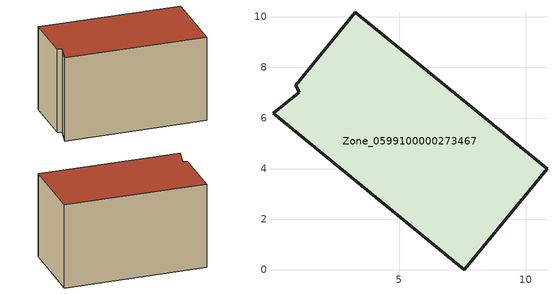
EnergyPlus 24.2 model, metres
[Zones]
Zone_0599100000273467
 floor ground (C_G): 0.01,6.19 1.06,7.02 0.91,7.3 3.27,10.19 10.84,3.99 7.57,0 z0
 wall outside (C_F): 10.84,3.99 3.27,10.19 0.91,7.3 1.06,7.02 0.01,6.19 7.57,0 10.84,3.99 z0:5.96
 roof outside (C_R): 1.06,7.02 0.01,6.19 7.57,0 10.84,3.99 3.27,10.19 0.91,7.3 z5.96
[BUILDING]
Pand.0599100000273467: North Axis=0; Terrain=City; Loads Convergence Tolerance Value=0.04; Temperature Convergence Tolerance Value=0.4; Solar Distribution=FullExterior; Maximum Number of Warmup Days=25; Minimum Number of Warmup Days=1
[Site:Location]
Rotterdam.The.Hague.AP_ZH_NLD Design_Conditions: Latitude=51.96; Longitude=4.45; Time Zone=1; Elevation=-4.5
[SITE:GROUNDTEMPERATURE:BUILDINGSURFACE]
18, 18, 18, 18, 18, 18, 18, 18, 18, 18, 18, 18
[MATERIAL] Thermal Absorptance=0.9; Solar Absorptance=0.7; Visible Absorptance=0.7
Name | Roughness | Thickness | Conductivity | Density | Specific Heat
G.TC.1946 | MediumSmooth | 0.15 | 1 | 540 | 1210
F.TC.1946 | Rough | 0.3 | 0.857143 | 1920 | 840
R.TC.1946 | MediumRough | 0.2 | 0.909091 | 1500 | 1000
[CONSTRUCTION]
C_G: G.TC.1946
C_F: F.TC.1946
C_R: R.TC.1946
[ZONE]
Zone_0599100000273467: Type=1; Multiplier=1; Ceiling Height=Autocalculate; Volume=Autocalculate; Floor Area=autocalculate; Part of Total Floor Area=Yes
[ZONEINFILTRATION:DESIGNFLOWRATE]
Infil_Zone_0599100000273467: Zone or ZoneList or Space or SpaceList=Zone_0599100000273467; Schedule=AlwaysOn; Design Flow Rate Calculation Method=Flow/Area; Flow Rate per Floor Area=0.003; Constant Term Coefficient=1; Temperature Term Coefficient=0; Velocity Term Coefficient=0; Velocity Squared Term Coefficient=0
[HVACTEMPLATE:ZONE:IDEALLOADSAIRSYSTEM]
Zone_0599100000273467: Maximum Heating Supply Air Temperature=50; Minimum Cooling Supply Air Temperature=13; Maximum Heating Supply Air Humidity Ratio=0.0156; Minimum Cooling Supply Air Humidity Ratio=0.0077; Heating Limit=NoLimit; Cooling Limit=NoLimit; Dehumidification Control Type=ConstantSensibleHeatRatio; Cooling Sensible Heat Ratio=0.7; Dehumidification Setpoint=60; Humidification Control Type=None; Humidification Setpoint=30; Outdoor Air Method=None; Outdoor Air Flow Rate per Person=0.00944; Outdoor Air Flow Rate per Zone Floor Area=0; Outdoor Air Flow Rate per Zone=0; Demand Controlled Ventilation Type=None; Outdoor Air Economizer Type=NoEconomizer; Heat Recovery Type=None; Sensible Heat Recovery Effectiveness=0.7; Latent Heat Recovery Effectiveness=0.65
[ZONECONTROL:THERMOSTAT]
ThermostatControl_Zone_0599100000273467: Zone or ZoneList=Zone_0599100000273467; Control Type Schedule=DualSetpointControlType; Control 1=Thermostat_Zone_0599100000273467; Temperature Difference Between Cutout And Setpoint=0
[THERMOSTATSETPOINT:DUALSETPOINT]
Thermostat_Zone_0599100000273467: Heating Setpoint Temperature Schedule=HeatingSetpoint_Zone_0599100000273467; Cooling Setpoint Temperature Schedule=CoolingSetpoint_Zone_0599100000273467
[SCHEDULE:COMPACT]
HeatingSetpoint_Zone_0599100000273467: Through: 12/31, For: AllDays, Until: 24:00, 21
CoolingSetpoint_Zone_0599100000273467: Through: 12/31, For: AllDays, Until: 24:00, 24
DualSetpointControlType: Through: 12/31, For: AllDays, Until: 24:00, 4
AlwaysOn: Through: 12/31, For: AllDays, Until: 24:00, 1
